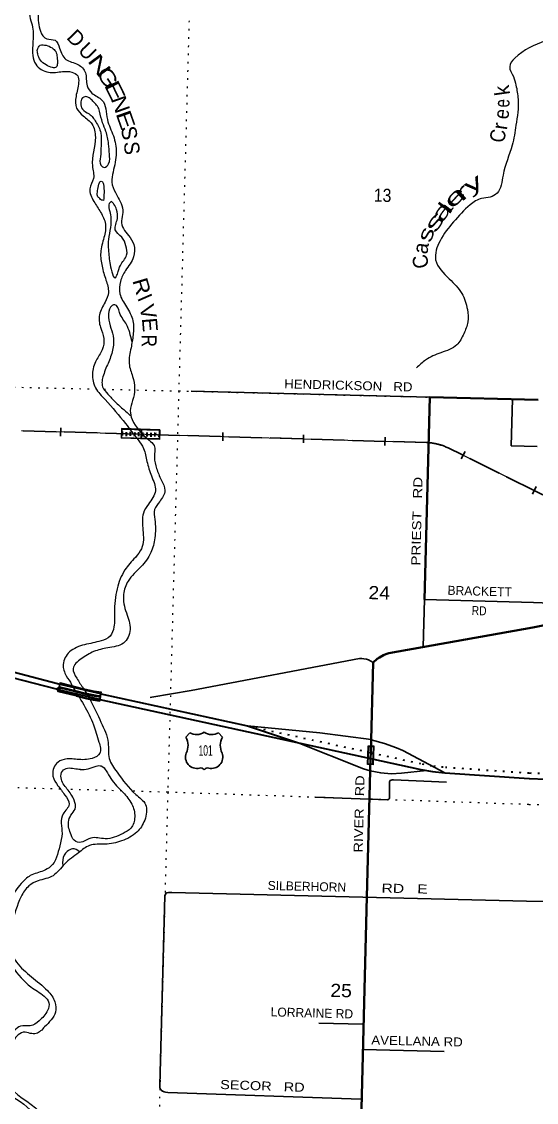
# Model space of a CAD drawing. Header units: feet. Extents: x -739708 to -488887, y 188754 to 379550.
# Drawn here: x -530124 to -523278, y 212374 to 226753 of the extents above; entities that cross this region are included whole.
import ezdxf
from ezdxf.enums import TextEntityAlignment as Align

# ---------------------------------------------------------------- set-up
doc = ezdxf.new("R2010")
doc.units = ezdxf.units.FT
doc.header["$LTSCALE"] = 73
doc.header["$PDMODE"] = 32
doc.header["$PDSIZE"] = 36.5
doc.linetypes.add('DOTTED', pattern=[1.5, 0.3, -1.2])
doc.linetypes.add('LONG_DASHED', pattern=[7.5, 6, -1.5])
for name, color, linetype, lineweight in [('16', 7, 'Continuous', 25), ('20', 7, 'Continuous', 70), ('21', 7, 'Continuous', 25), ('26', 7, 'Continuous', 40), ('29', 7, 'Continuous', 25), ('34', 7, 'Continuous', 13), ('39', 7, 'Continuous', 13), ('57', 7, 'Continuous', 13), ('63', 7, 'Continuous', 25), ('7', 7, 'DOTTED', 13)]:
    doc.layers.add(name, color=color, linetype=linetype, lineweight=lineweight)
for name, color, linetype in [('27', 7, 'Continuous'), ('30', 7, 'Continuous'), ('41', 7, 'Continuous'), ('55', 7, 'Continuous')]:
    doc.layers.add(name, color=color, linetype=linetype)

msp = doc.modelspace()

# ---------------------------------------------------------------- linework, layer by layer
at = {"layer": '16'}
for p, q in [((-527939.77, 217232.95), (-527888.46, 217291.71)), ((-527696.7, 217297.68), (-527696.98, 217297.48)), ((-527504.61, 217291.8), (-527453.22, 217232.95))]:
    msp.add_line(p, q, dxfattribs=at)
for centre, radius, start, end in [((-527797.38, 217449.38), 182.07, 239.97227, 303.45418), ((-527595.6, 217448.88), 181.52, 236.33975, 300.08743), ((-527595.61, 217449.38), 182.07, 236.54582, 236.59441), ((-528132.74, 217122.32), 222.05, 332.97043, 29.75871), ((-527260.24, 217122.32), 222.05, 150.24129, 207.02957), ((-527793.55, 216967.42), 151.42, 159.09177, 283.81923), ((-527599.44, 216967.42), 151.42, 256.18077, 20.90823)]:
    msp.add_arc(centre, radius, start, end, dxfattribs=at)
for centre, major_axis, start_param, end_param in [((-527738.22, 216768.6), (-19.56, 51.67), 4.95877769, 6.28318531), ((-527654.77, 216768.6), (19.56, 51.67), 0, 1.32637542)]:
    msp.add_ellipse(centre, major_axis=major_axis, ratio=0.929097, start_param=start_param, end_param=end_param, dxfattribs=at)
at = {"layer": '20', "lineweight": 35}
for p, q in [((-529082.09, 217735.09), (-525482.95, 216950.28)), ((-529071.31, 217809.28), (-527122.06, 217384.34)), ((-527122.06, 217384.35), (-526467.63, 217164.99)), ((-523371.4, 216681.69), (-518814.37, 216520.78))]:
    msp.add_line(p, q, dxfattribs=at)
at = {"layer": '20', "linetype": 'DOTTED', "lineweight": 35}
for p, q in [((-527122.06, 217384.35), (-525480.94, 217026.59)), ((-523368.76, 216756.65), (-518812.71, 216595.74))]:
    msp.add_line(p, q, dxfattribs=at)
at = {"layer": '20', "lineweight": 35}
for points in [[(-529082.09, 217735.09), (-529520.75, 217837.89), (-530833.88, 218173.72)], [(-529071.31, 217809.28), (-529646.08, 217940.32), (-530831.91, 218250.72)], [(-525482.95, 216950.28), (-524813.42, 216804.18), (-524658.2, 216774.98), (-524494.86, 216758.49), (-523372.25, 216681.73)]]:
    msp.add_lwpolyline(points, dxfattribs=at)
at = {"layer": '20', "linetype": 'DOTTED', "lineweight": 35}
msp.add_lwpolyline([(-525480.94, 217026.59), (-524798.5, 216877.68), (-524647.48, 216849.28), (-524488.62, 216833.24), (-523367.13, 216756.55)], dxfattribs=at)
at = {"layer": '21'}
for points in [[(-527122.06, 217384.35), (-526158.31, 217292.37), (-525476.31, 217201.71)], [(-526467.63, 217164.99), (-525575.91, 216812.23), (-525487.34, 216784.24)], [(-525476.37, 217199.32), (-525296.36, 217147.86), (-525137.95, 217091.92), (-525054.08, 217054.63), (-524494.86, 216758.49)], [(-525487.34, 216784.25), (-525347.61, 216756.29), (-525207.84, 216746.97), (-525072.72, 216751.63), (-524739.53, 216790.28)]]:
    msp.add_lwpolyline(points, dxfattribs=at)
at = {"layer": '26'}
for p, q in [((-524694.31, 221755.95), (-524765.12, 219065.48)), ((-523252.73, 221720.06), (-524694.31, 221755.95)), ((-525238.29, 218349), (-523323.56, 218691.7)), ((-525480.94, 217026.59), (-525449.2, 218227.57))]:
    msp.add_line(p, q, dxfattribs=at)
for points in [[(-523323.56, 218691.7), (-522724.23, 218809.87), (-522101.58, 218933.85), (-522076.52, 218938.84), (-522051.58, 218942.1), (-521921.04, 218959.16), (-521710.89, 218967.27), (-518761.58, 218895.3)], [(-525449.5, 218227.61), (-525397.09, 218273.06), (-525364.47, 218294.04), (-525313.22, 218323.17), (-525280.61, 218335.99), (-525238.29, 218349)], [(-523534.13, 209688.77), (-524701.09, 209713.92), (-524746.13, 209713.2), (-524790.85, 209707.77), (-524834.76, 209697.7), (-524877.37, 209683.09), (-524918.22, 209664.11), (-524956.87, 209640.96), (-524969.24, 209632.32), (-525129.53, 209495.01), (-525160.22, 209476.16), (-525192.71, 209460.62), (-525226.65, 209448.57), (-525261.66, 209440.12), (-525297.37, 209435.39), (-525333.37, 209434.41), (-525354.32, 209435.57), (-525650.46, 209447.07), (-525675.51, 209448.05), (-525674.82, 209475.04), (-525531.57, 215110.43), (-525482.95, 216950.28), (-525480.94, 217026.59)]]:
    msp.add_lwpolyline(points, dxfattribs=at)
at = {"layer": '29'}
for p, q in [((-524694.31, 221755.95), (-527868.56, 221834.97)), ((-523596.64, 221728.63), (-523612.61, 221110.66)), ((-523612.61, 221110.66), (-523267.81, 221098.59)), ((-524765.12, 219065.48), (-524781.73, 218434.34)), ((-524765.12, 219065.48), (-523315.75, 219025.75)), ((-528217.76, 215121.33), (-528287.93, 212601.37)), ((-523408.76, 215048.97), (-528125.73, 215164.75)), ((-521563.56, 215013.92), (-523408.76, 215048.97)), ((-525587.31, 213413.31), (-526170.7, 213428.39)), ((-525584.94, 213077.81), (-524502.38, 213052.64)), ((-528177.77, 212507.23), (-525612.42, 212416.64))]:
    msp.add_line(p, q, dxfattribs=at)
for points in [[(-523315.75, 219025.75), (-522046.21, 218977.09), (-521714.66, 218967.12)], [(-528414.01, 217759.84), (-528393.11, 217763.46), (-527870.88, 217853.9), (-525629.73, 218277.18)], [(-525449.5, 218227.61), (-525508.91, 218261.41), (-525536.86, 218271.9), (-525572.97, 218276.56), (-525600.93, 218278.89), (-525629.73, 218277.18)], [(-526224.1, 216432.92), (-525259.64, 216400.29), (-525242.16, 216406.12), (-525231.68, 216418.94), (-525231.68, 216638.03), (-525222.37, 216656.68), (-525197.9, 216664.84), (-525180.43, 216666), (-524472.23, 216633.37)], [(-528217.76, 215121.33), (-528212.81, 215143.61), (-528203.2, 215155.95), (-528191.78, 215160.99), (-528172.12, 215165.1), (-528125.73, 215164.75)], [(-528287.93, 212601.37), (-528284.57, 212566.35), (-528277.26, 212548.97), (-528268.12, 212537.08), (-528251.67, 212525.19), (-528237.04, 212518.79), (-528226.98, 212514.21), (-528210.53, 212510.55), (-528177.77, 212507.23)]]:
    msp.add_lwpolyline(points, dxfattribs=at)
at = {"layer": '34'}
msp.add_line((-524452.37, 221083.02), (-523277.98, 220501.84), dxfattribs=at)
msp.add_lwpolyline([(-530124.15, 221310.58), (-524740.56, 221153.27), (-524722.19, 221152.44)], dxfattribs=at)
at = {"layer": '34', "linetype": 'DOTTED', "lineweight": 100}
for centre, radius, start, end in [((-523855.85, 370921.89), 149731.92, 268.10867, 268.30416), ((-530636.93, 142669.94), 78617.82, 88.28375, 88.65666)]:
    msp.add_arc(centre, radius, start, end, dxfattribs=at)
at = {"layer": '34'}
msp.add_arc((-524767.71, 220416.44), 737.41, 64.68247, 86.46077, dxfattribs=at)
at = {"layer": '39'}
for points in [[(-529789.58, 229501.43), (-529895.55, 229237.11), (-529974.51, 229045.24), (-529982.72, 228779.1), (-529942.97, 228497.71), (-529970.41, 228270.34), (-530061.35, 228082.79), (-530079.38, 227913.72), (-529980.89, 227733.87), (-529836.27, 227460.14), (-529832.2, 227375.3), (-529901.75, 227241.73), (-529996.29, 227072.42), (-530024.95, 226879.38), (-529973.87, 226652.21), (-529976.88, 226436.39), (-529936.42, 226185.25), (-529765.77, 226078.37), (-529578.31, 226088.14), (-529455.66, 226081.25), (-529378.31, 226031.03), (-529366.24, 225943.98), (-529400.79, 225757.14), (-529392.33, 225601.58), (-529304.13, 225498.64), (-529189.87, 225391.06), (-529143.65, 225214.45), (-529182.76, 224831.99), (-529168.5, 224666.2), (-529218.02, 224528.13), (-529163.51, 224361.41), (-529074.29, 224216.08), (-529009.49, 224059.21), (-529029.77, 223880.1), (-529072.69, 223679.33), (-529054.74, 223499.33), (-529002.67, 223314.51), (-528970.26, 223150.32), (-529013.55, 223020.17), (-529089.94, 222852.46), (-529075.68, 222686.68), (-529030.81, 222538.34), (-529052.45, 222387.51), (-529132.24, 222246.11), (-529182.8, 222063.67), (-529140.79, 221879.08), (-529013.52, 221724.8), (-528743.16, 221403.74), (-528576.24, 221189.87)], [(-529660.76, 229459.15), (-529752.03, 229175.26), (-529794.12, 228924.02), (-529719.98, 228649.9), (-529726.31, 228464.42), (-529769.61, 228247.51), (-529675.15, 228067.76), (-529598.23, 227912.62), (-529595.73, 227587.71), (-529667.57, 227442.09), (-529790.38, 227269.4), (-529885.76, 227063.8), (-529904.68, 226856.41), (-529873.87, 226623.66), (-529787.63, 226522.78), (-529679.35, 226504.12), (-529619.41, 226397.81), (-529536.27, 226250.6), (-529374.79, 226182.27), (-529276.66, 226073.05), (-529252.58, 225896.95), (-529188.38, 225800.62), (-529055.63, 225708.76), (-528983.17, 225448.8), (-528903.68, 225231.06), (-528864.53, 225010.22), (-528908.82, 224750.96), (-528924, 224618.14), (-528876.93, 224477.83), (-528801.79, 224332.82), (-528776.34, 224215.2), (-528797.13, 224100.67), (-528771.31, 223999.19), (-528700.93, 223908.77), (-528633.33, 223786.14), (-528635.12, 223622.74), (-528742.01, 223441.62), (-528809.83, 223295.9), (-528817.66, 223132.65), (-528729.09, 222959.08), (-528644.87, 222771.49), (-528641.19, 222583.76), (-528669.33, 222412.9), (-528694.29, 222205.66), (-528648.07, 222029.04), (-528621.6, 221869.03), (-528647.44, 221710.23), (-528678.76, 221575.77), (-528655.28, 221460.21), (-528429.86, 221185.32)], [(-523141.82, 226505.69), (-523159.82, 226498.12), (-523566.56, 226265.11), (-523632.73, 226153.57), (-523582.74, 226020.26), (-523549.42, 225906.95), (-523520.88, 225719.26), (-523549.08, 225372.87), (-523599.5, 225109.72), (-523721.58, 224709.01), (-523801.67, 224468.75), (-523891.42, 224418.38), (-524006.63, 224398.86), (-524157.56, 224315.61), (-524380.32, 224086.73), (-524559.29, 223836.66), (-524617.52, 223583.78), (-524436.21, 223329.37), (-524269.59, 223135.83), (-524196.04, 222922.26), (-524189.83, 222756.66), (-524243.8, 222600.53), (-524335.86, 222451.35), (-524547.66, 222347.31), (-524751.28, 222249.15), (-524872.49, 222145.03)], [(-529882.16, 226440.24), (-529797.65, 226438.27), (-529719.97, 226402.16), (-529670.7, 226356.63), (-529652.41, 226277.51), (-529648.3, 226194.69), (-529663.51, 226146.62), (-529713.96, 226141.74), (-529799.73, 226176.02), (-529874.79, 226238.29), (-529909.08, 226321.82), (-529913.76, 226380.44), (-529878.14, 226440.14)], [(-529086.49, 225560.42), (-529046.58, 225405.89), (-529002.93, 225291.88), (-528966.54, 225125.58), (-528955.65, 224988.12), (-528968.67, 224861.31), (-529024.17, 224812.16), (-529069.74, 224843.48), (-529075.21, 224954.59), (-529067.8, 225099.69), (-529071.81, 225273.31), (-529136.89, 225418.08), (-529227.01, 225525.1), (-529316.15, 225587.7), (-529338.51, 225664.89), (-529314.69, 225736.98), (-529272.01, 225754.14), (-529214.22, 225728.59), (-529162.98, 225680.99), (-529115.91, 225627.43), (-529086.49, 225560.42)], [(-529034.36, 224374.55), (-529027.99, 224475.29), (-529037.38, 224590.52), (-529054.65, 224627.24), (-529074.82, 224625.69), (-529095.78, 224589.86), (-529113.9, 224503.52), (-529113.53, 224432.89), (-529086.16, 224397.95), (-529062.44, 224379.24), (-529034.36, 224374.55)], [(-528927.99, 224359.97), (-528896.6, 224324.94), (-528862.07, 224251.5), (-528850.75, 224132.19), (-528878.38, 223983.52), (-528792.14, 223882.64), (-528736.37, 223770.37), (-528727.16, 223647.08), (-528810.89, 223509.8), (-528849.83, 223393.68), (-528881.19, 223343.97), (-528925.59, 223425.71), (-528962.78, 223644.49), (-528969.97, 223854.5), (-528942.16, 224011.23), (-528938.77, 224156.43), (-528958.65, 224253.74), (-528958.79, 224334.45), (-528927.99, 224359.97)], [(-528658.28, 222497.64), (-528728.6, 222720.98), (-528821.47, 222882.54), (-528883.51, 222984.87), (-528917.95, 222975.58), (-528968.88, 222863.77), (-528946.38, 222705.86), (-528907.23, 222571.78), (-528909.11, 222404.36), (-528965.56, 222228.11), (-529036.19, 222048.16), (-529047.81, 221895.08), (-528975.61, 221796.55), (-528879.36, 221693.43), (-528765, 221589.88), (-528678.26, 221509.98)], [(-528576.24, 221189.87), (-528501.26, 221071.25), (-528456.91, 220900.73), (-528396.98, 220707.65), (-528345.2, 220510.73), (-528437.91, 220333.31), (-528505.17, 220211.79), (-528510.38, 219987.94), (-528530.24, 219740.22), (-528611.44, 219625.08), (-528750.25, 219456.81), (-528854.72, 219207.02), (-528890.21, 218893.08), (-528896.74, 218699.53), (-528947.89, 218577.64), (-529068.16, 218513.85), (-529286.79, 218462.44), (-529486.34, 218366.2), (-529570.72, 218200.69), (-529530.46, 218048.68), (-529460.33, 217931.92), (-529455.98, 217920.5)], [(-528429.94, 221185.41), (-528363.4, 221112.43), (-528356.91, 220958.93), (-528328.23, 220806.94), (-528267.32, 220656.21), (-528218.29, 220513.83), (-528288.12, 220368.16), (-528355, 220262.77), (-528352.11, 220127.52), (-528351.75, 219883.37), (-528404.6, 219688.88), (-528537.84, 219500.29), (-528707.4, 219308.52), (-528767.87, 219132.36), (-528731.35, 218885.35), (-528682.14, 218664.28), (-528770.92, 218482.73), (-528977.67, 218422.97), (-529166.07, 218372.87)], [(-529166.07, 218372.87), (-529333.46, 218273.86), (-529439.09, 218147.18), (-529391.79, 218016.95), (-529305.38, 217884.62)], [(-529455.98, 217920.5), (-529168.63, 217398.37), (-529095.51, 217166.65), (-529084.85, 217019.11), (-529185.09, 216950.82), (-529384.72, 216937.3), (-529559.88, 216937.34), (-529659.83, 216881.15), (-529708, 216714.8), (-529640.53, 216586.12), (-529548.78, 216462.92), (-529491.23, 216340.52), (-529572.76, 216211.26), (-529597.76, 216088.76), (-529586.86, 215951.3), (-529616.87, 215786.55), (-529738.05, 215510.92), (-529833.98, 215454.64), (-530008.63, 215390.1), (-530129.88, 215283.96), (-530267.38, 215085.39), (-530319.25, 214846.48), (-530353.2, 214599.09), (-530368.29, 214383.55), (-530250.29, 214177.01), (-530000.8, 213910.93), (-529822.52, 213785.72), (-529760.1, 213699.52), (-529778.59, 213597.05), (-529892.55, 213458.46), (-530008.84, 213392.56), (-530137.76, 213389.5), (-530217.65, 213330.83), (-530322.9, 213220.28), (-530394.97, 213064.58), (-530394.24, 212923.32), (-530394.02, 212673.12), (-530369.19, 212529.28), (-530246.31, 212445.72), (-529907.12, 212141.22), (-529767.92, 211893.84), (-529638.92, 211727.41), (-529537.62, 211581.79), (-529547.93, 211398.42), (-529576.02, 211229.58), (-529526.71, 211099.3), (-529396.53, 211070.05), (-529291.33, 211091.81), (-529161.1, 211064.57), (-529060.27, 210985.55), (-529023.55, 210833.37), (-528992.8, 210338.31), (-528890.16, 209904.13), (-528738.53, 209585.84), (-528585.99, 209392.63), (-528516.14, 209193.27), (-528482.24, 208920.09), (-528501.5, 208525.06), (-528516.82, 208299.43), (-528481.37, 208092.8), (-528398.19, 207860.84), (-528269.66, 207674.24), (-528240.47, 207544.43), (-528264.49, 207377.52), (-528414.2, 207173.17), (-528488.95, 206989.28), (-528633.28, 206756.56), (-528833.35, 206551.37), (-529036.79, 206287.75), (-529165.97, 206014.33), (-529174.88, 205717.93), (-529112.53, 205456.19), (-528931.96, 205256.27), (-528781.62, 205141.8), (-528741.2, 204975.41), (-528738.88, 204729.19), (-528759.92, 204431.06), (-528786.93, 204221.84), (-528754.11, 203902.28), (-528685.01, 203670.65), (-528691.02, 203499.29), (-528755.23, 203335.33), (-528907.79, 203268.26), (-529143.69, 203166.8), (-529300.47, 203005), (-529343.12, 202816.32), (-529272.75, 202639.14), (-528886.55, 202105.55), (-528604.43, 201943.63), (-528334.01, 201884.88), (-528163.44, 201860.73), (-528020.4, 201778.72), (-527985.41, 201551.92), (-528103.93, 201217.71), (-528052.05, 201024.82), (-527828.2, 200781.53), (-527627.69, 200659.84)], [(-529305.38, 217884.62), (-529207.4, 217722.11), (-529069.19, 217432.38), (-528972.91, 217157.75), (-528959.63, 216949.61), (-528855.2, 216765.59), (-528606.37, 216471.27), (-528476.62, 216337.1), (-528487.49, 216129.53), (-528591.9, 215968.52), (-528793.93, 215852.15), (-529014.38, 215808.86), (-529220.14, 215791.45), (-529367.37, 215693.98), (-529552.04, 215544.93), (-529706.66, 215389.13), (-529905.54, 215321.12), (-530027.92, 215253.34), (-530129.85, 215112.45), (-530252.95, 214754.14), (-530294.34, 214446.4), (-530194.45, 214240.28), (-529780.49, 213861.41), (-529681.29, 213711.81), (-529674.43, 213574.45), (-529817.92, 213378.03), (-529930.7, 213289.85), (-530009.18, 213291.68), (-530101.46, 213305.93), (-530189.25, 213253.5), (-530273.59, 213090), (-530285.39, 212928.86), (-530290.52, 212622.29), (-529887.86, 212251.53), (-529787.33, 212098.08), (-529655.1, 211897.27), (-529485.95, 211725.87), (-529408.94, 211488), (-529339.42, 211361.29), (-529310.13, 211235.51), (-529180.94, 211163.9), (-528990.16, 211056.56), (-528927.23, 210905.78), (-528917.34, 210639.21), (-528886.1, 210337.85), (-528753.97, 210133), (-528642.61, 209987.15), (-528602.24, 209818.74), (-528560.52, 209535.29), (-528481.26, 209394.23), (-528401.97, 209081.65), (-528387.26, 208762.51), (-528413.62, 208494.77), (-528400.87, 208264.45), (-528336.59, 207998.63), (-528208.25, 207803.97), (-528137.75, 207546.08), (-528130.98, 207317.92), (-528240.51, 207023.86), (-528406.13, 206827.96), (-528598.57, 206604.43), (-528790.22, 206415.18), (-528954.67, 206182.94), (-529055.02, 205937.09), (-529075.12, 205679.29), (-528944.48, 205496.67), (-528752.49, 205355), (-528633.18, 205204.93), (-528588.23, 204973.87), (-528629.02, 204605.57), (-528686.51, 204298.2), (-528645.67, 204063.19), (-528569.61, 203785), (-528549.83, 203510.13), (-528635.35, 203296.22), (-528818.28, 203135.02), (-528975.75, 203116.49), (-529105.66, 203071.08), (-529169.36, 202929.31), (-529099.7, 202635.12), (-528753.27, 202122.63), (-528517.71, 202036.44), (-528256.32, 202022.29), (-528032.36, 201956.55), (-527905.47, 201786.13), (-527906.01, 201503.66), (-527969.05, 201303.36), (-527928.55, 201054.24), (-527599.79, 200820.6), (-527405.26, 200787.83), (-527195.9, 200787), (-526995.43, 200750.05), (-526857.49, 200621.75)], [(-529343.55, 216803.18), (-529238.68, 216810.83), (-529133.11, 216848.73), (-529064.65, 216849.15), (-528997.74, 216783.03), (-528937.71, 216680.75), (-528772.91, 216495.32), (-528659.68, 216343.37), (-528619.4, 216170.93), (-528671.17, 216022.82), (-528775.48, 215952.61), (-529012.69, 215881.45), (-529203.76, 215889.93), (-529309.61, 215839.93), (-529404.14, 215844.15), (-529466.46, 215934.38), (-529500.8, 216102.65), (-529468.45, 216194.71), (-529414.21, 216276.18), (-529425.52, 216395.49), (-529520.69, 216544.99), (-529599.86, 216690.09), (-529581.6, 216782.48), (-529512.25, 216821.22), (-529423.81, 216815.13), (-529341.49, 216805.15)], [(-529352.97, 215707.22), (-529446.64, 215748.29), (-529518, 215709.59), (-529559.33, 215664.15), (-529577.14, 215525.23)]]:
    msp.add_spline(points, degree=3, dxfattribs=at)
at = {"layer": '55'}
msp.add_point((-529634.49, 217871.16), dxfattribs=at)
at = {"layer": '57'}
for p, q in [((-529627.95, 217897.87), (-529384.41, 217838.2)), ((-529622.08, 217888.19), (-529386.31, 217830.42)), ((-529613.08, 217958.58), (-529370.27, 217899.09)), ((-529607.2, 217948.9), (-529372.17, 217891.31)), ((-525440.87, 217115.26), (-525448.29, 216865.38)), ((-525448.29, 216865.38), (-525523.26, 216867.6))]:
    msp.add_line(p, q, dxfattribs=at)
for points in [[(-529400, 217777.68), (-529642.83, 217837.17), (-529613.08, 217958.58)], [(-529398.09, 217785.45), (-529633.14, 217843.04), (-529622.08, 217888.19)], [(-529382.5, 217845.97), (-529618.27, 217903.74), (-529607.2, 217948.9)], [(-529083.38, 217781.82), (-529098.3, 217783.9), (-529184.06, 217799.97), (-529297.17, 217824.73), (-529382.48, 217845.96)], [(-529372.16, 217891.32), (-529283.95, 217869.92), (-529160.3, 217842.61), (-529076.62, 217828.28), (-529083.38, 217781.82)], [(-529370.27, 217899.09), (-529282.14, 217877.71), (-529158.76, 217850.46), (-529067.59, 217834.85)], [(-529400, 217777.68), (-529259.68, 217742.97), (-529171.84, 217725.12), (-529085.65, 217710.63)], [(-529092.38, 217719.88), (-529170.38, 217732.99), (-529257.92, 217750.78), (-529398.08, 217785.45)], [(-529386.34, 217830.44), (-529300.81, 217809.15), (-529187.24, 217784.29), (-529100.88, 217768.1), (-529085.68, 217765.99), (-529092.38, 217719.88)], [(-529384.41, 217838.2), (-529298.99, 217816.94), (-529185.65, 217792.13), (-529099.59, 217776), (-529076.61, 217772.81)], [(-529067.59, 217834.85), (-529076.61, 217772.81), (-529085.65, 217710.63)], [(-525523.26, 216867.6), (-525515.83, 217117.49), (-525440.87, 217115.26)]]:
    msp.add_lwpolyline(points, dxfattribs=at)
msp.add_lwpolyline([(-525515.02, 216875.35), (-525508.07, 217109.25), (-525449.1, 217107.5), (-525456.04, 216873.61)], close=True, dxfattribs=at)
at = {"layer": '63'}
for p, q in [((-529603.01, 221348.88), (-529606.24, 221238.31)), ((-528531.94, 221314.86), (-528535.17, 221204.29)), ((-527445.93, 221285.84), (-527449.16, 221175.28)), ((-526374.1, 221257.14), (-526377.33, 221146.57)), ((-525288.85, 221222.81), (-525292.08, 221112.25)), ((-524227.22, 221034.21), (-524276.28, 220935.07)), ((-523282.59, 220565.9), (-523331.65, 220466.76))]:
    msp.add_line(p, q, dxfattribs=at)
at = {"layer": '63', "lineweight": 13}
for p, q in [((-528796.53, 221338.78), (-528800.6, 221208.84)), ((-528284.87, 221322.76), (-528796.53, 221338.78)), ((-528284.87, 221322.76), (-528288.93, 221192.82)), ((-528288.93, 221192.82), (-528800.6, 221208.84))]:
    msp.add_line(p, q, dxfattribs=at)
at = {"layer": '63', "linetype": 'LONG_DASHED'}
for points in [[(-523281.22, 220502.21), (-524452.84, 221082.02), (-524464.52, 221087.46), (-524476.25, 221092.61), (-524488.08, 221097.56), (-524500.05, 221102.4), (-524512.07, 221106.94), (-524524.12, 221111.27), (-524536.3, 221115.48), (-524548.54, 221119.39), (-524560.8, 221123.08), (-524573.23, 221126.59), (-524585.63, 221129.85), (-524598.08, 221132.98), (-524610.65, 221135.83), (-524623.19, 221138.42), (-524635.82, 221140.81), (-524648.45, 221143.04), (-524661.21, 221145.01), (-524673.89, 221146.76), (-524686.71, 221148.27), (-524699.46, 221149.57), (-524712.29, 221150.68), (-524722.25, 221151.34), (-524740.6, 221152.17), (-530124.19, 221309.48)], [(-523281.22, 220502.09), (-522417.02, 220073.72)]]:
    msp.add_lwpolyline(points, dxfattribs=at)
at = {"layer": '63', "lineweight": 13}
msp.add_lwpolyline([(-528788.78, 221330.53), (-528293.11, 221315.01), (-528296.67, 221201.07), (-528792.35, 221216.59)], close=True, dxfattribs=at)
at = {"layer": '7'}
for p, q in [((-528791.87, 216517.41), (-529516.65, 216538.41)), ((-523378.66, 216335.54), (-525517.7, 216408.67))]:
    msp.add_line(p, q, dxfattribs=at)
for points in [[(-527714.8, 234363.22), (-527753.83, 232591.2), (-527885.35, 227202.9), (-528034.41, 221839.23), (-528180.9, 216499.71), (-528323.84, 211139.93), (-528379.63, 208141)], [(-541434.15, 222167.01), (-538753.02, 222102.63), (-533407.01, 221962.16), (-529129.56, 221864.29)], [(-529028.78, 221861.98), (-528034.41, 221839.23), (-523252.73, 221720.06)], [(-529607.42, 216541.04), (-533612.93, 216657.08), (-538834.93, 216769.68), (-544183.1, 216904.15), (-549559.62, 217031.21), (-554158.02, 217137.61)], [(-525758.54, 216416.9), (-528180.9, 216499.71), (-528642.75, 216513.09)], [(-523378.66, 216335.54), (-522833.04, 216341.56), (-519099.24, 216245.78)]]:
    msp.add_lwpolyline(points, dxfattribs=at)

# ---------------------------------------------------------------- texts
at = {"layer": '16', "width": 0.6}
msp.add_text('101', height=140, dxfattribs=at).set_placement((-527676.91, 216985.91), align=Align.CENTER)
at = {"layer": '27'}
for s, rotation, width, p in [('PRIEST   RD', 88.492, 1.25, (-524823.36, 219513.33)), ('RIVER   RD', 88.486, 1.2, (-525589.34, 215696.14))]:
    msp.add_text(s, height=120, rotation=rotation, dxfattribs=dict(at, width=width)).set_placement(p)
at = {"layer": '30'}
for s, rotation, width, p in [('HENDRICKSON   RD', 358.574, 1.1, (-526632.96, 221874.23)), ('RD', 358.43, 0.85, (-524139.28, 218858.26)), ('RD   E', 358.594, 1.3, (-525338.87, 215166.37)), ('AVELLANA RD', 358.668, 1.1, (-525474.59, 213144.24)), ('SECOR   RD', 357.978, 1.2, (-527484.73, 212552.8))]:
    msp.add_text(s, height=120, rotation=rotation, dxfattribs=dict(at, width=width)).set_placement(p)
for s, rotation, p in [('BRACKETT', 358.43, (-524461.2, 219127.18)), ('SILBERHORN', 358.594, (-526852.56, 215200.56)), ('LORRAINE RD', 358.519, (-526813.05, 213518.44))]:
    msp.add_text(s, height=120, rotation=rotation, dxfattribs=at).set_placement(p)
at = {"layer": '41'}
for s, rotation, p in [('D', 314.309, (-529538.02, 226531.02)), ('U', 314.309, (-529385.71, 226358.74)), ('k', 98.036, (-523626.51, 225784.44)), ('r', 82.074, (-523670.15, 225304.79)), ('S', 275.711, (-528766.2, 225149.67)), ('a', 81.55, (-524728.34, 223651.57)), ('I', 293.64, (-528590.39, 223075.01))]:
    msp.add_text(s, height=200, rotation=rotation, dxfattribs=at).set_placement(p)
for s, rotation, width, p in [('N', 306.371, 1.55, (-529257.06, 226231.02)), ('G', 303.691, 1.35, (-529139.85, 226070.29)), ('E', 295.997, 1.55, (-529031.89, 225910.49)), ('N', 289.486, 1.15, (-528939.1, 225722.57)), ('e', 89.406, 0.75, (-523635.67, 225609.45)), ('E', 289.486, 1.4, (-528876.61, 225530.81)), ('e', 82.848, 0.9, (-523652.44, 225446.24)), ('S', 278.681, 1.05, (-528803.94, 225349.28)), ('C', 81.415, 0.9, (-523705.35, 225132.39)), ('y', 34.263, 1.75, (-524162.66, 224451.49)), ('e', 47.337, 1.95, (-524392.62, 224246.07)), ('r', 41.827, 2.1, (-524276.19, 224343.68)), ('a', 51.911, 1.85, (-524545.28, 224057.27)), ('l', 52.063, 1.5, (-524439.27, 224178.3)), ('s', 56.805, 1.85, (-524621.72, 223927.65)), ('s', 70.891, 1.4, (-524685.34, 223802.31)), ('C', 102.044, 0.95, (-524702.61, 223490.78)), ('R', 286.49, 1.15, (-528653.42, 223308.65)), ('V', 284.5, 1.05, (-528563.81, 222958.38)), ('E', 274.834, 1.05, (-528525.11, 222803.93)), ('R', 271, 0.85, (-528530.19, 222586.6))]:
    msp.add_text(s, height=200, rotation=rotation, dxfattribs=dict(at, width=width)).set_placement(p)
at = {"layer": '7'}
for s, width, p in [('13', 0.9, (-525442.05, 224357.9)), ('24', 1.1, (-525512.82, 219069.8)), ('25', 1.1, (-526019.95, 213778.01))]:
    msp.add_text(s, height=175, rotation=358.668, dxfattribs=dict(at, width=width)).set_placement(p)

doc.saveas('drawing.dxf')
